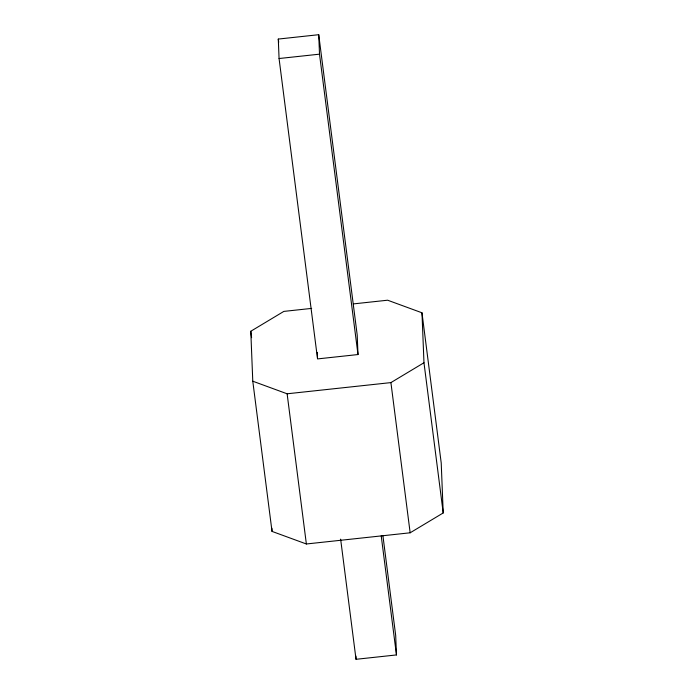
<?xml version="1.0" encoding="UTF-8"?>
<svg xmlns="http://www.w3.org/2000/svg" width="694" height="694" viewBox="0 0 694 694"><rect width="100%" height="100%" fill="white"/><g stroke="black" fill="none" stroke-linecap="round" stroke-linejoin="round"><path stroke-width="1.04" d="M353.393 303.903L387.634 300.207L421.978 312.794L441.219 462.985L443.214 512.944L410.154 532.792L306.366 543.983L272.022 531.404L252.781 381.206L250.786 331.255L283.846 311.398L311.667 308.396M252.781 381.206L287.125 393.793L390.913 382.602L423.973 362.745L421.978 312.794M278.294 39.064L318.728 34.7L357.21 335.089L357.991 354.547L317.548 358.911L279.066 58.522L278.294 39.064L278.702 42.282M279.066 58.522L319.509 54.167L318.728 34.7M340.633 539.143L356.031 659.3L396.465 654.936L395.693 635.478L382.914 535.707M423.973 362.745L443.214 512.944M390.913 382.602L410.154 532.792M319.509 54.167L357.991 354.547M381.214 535.855L396.465 654.936M287.125 393.793L306.366 543.983M250.786 331.255L251.61 337.692M355.901 656.056L356.031 659.3M317.288 352.422L317.505 357.826M271.892 528.212L272.022 531.404"/></g></svg>
